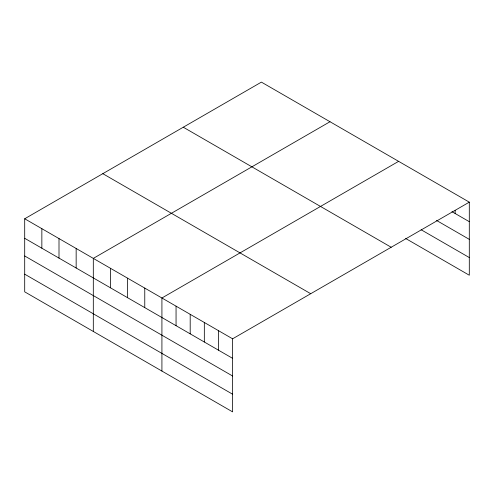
<?xml version="1.0" encoding="UTF-8"?>
<svg xmlns="http://www.w3.org/2000/svg" width="494" height="494" viewBox="0 0 494 494"><rect width="100%" height="100%" fill="white"/><g stroke="black" fill="none" stroke-linecap="round" stroke-linejoin="round"><path stroke-width="0.74" d="M405.679 238.497L469.3 275.226L469.3 202.157L261.394 82.121L24.7 218.774L24.7 291.843L232.606 411.879L232.606 338.81L24.7 218.774M330.004 121.734L93.31 258.387L93.31 331.455M398.609 161.347L161.921 297.999L161.921 371.068M232.606 338.81L469.3 202.157M451.948 211.667L469.3 221.683M436.523 220.429L469.3 239.355M421.104 229.729L469.3 257.559M183.286 127.217L391.192 247.253M102.808 173.678L310.714 293.714M24.7 238.299L232.606 358.335M24.7 255.972L232.606 376.008M24.7 274.176L232.606 394.212M455.159 210.518L455.159 213.519M218.472 330.647L218.472 350.172M204.331 322.483L204.331 342.009M190.196 314.32L190.196 333.851M176.055 306.157L176.055 325.688M144.767 288.095L144.767 307.62M127.613 278.19L127.613 297.721M110.465 268.285L110.465 287.817M76.156 248.482L76.156 268.007M59.002 238.577L59.002 258.109M41.854 228.679L41.854 248.204"/></g></svg>
